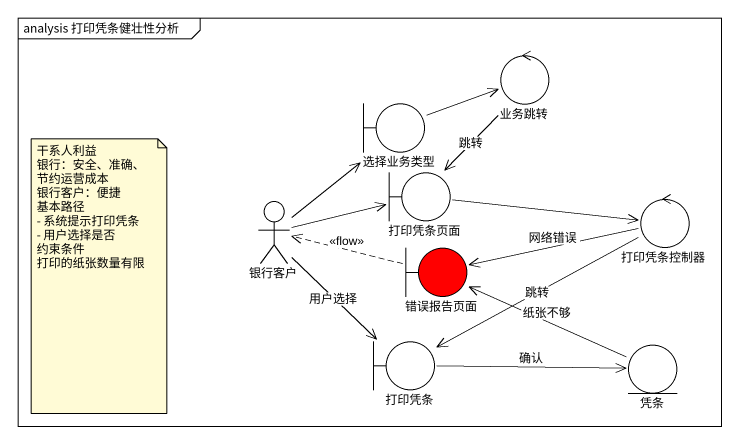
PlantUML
@startuml
mainframe analysis 打印凭条健壮性分析
control 业务跳转
boundary 选择业务类型
boundary 打印凭条页面
actor 银行客户
control 打印凭条控制器
boundary 错误报告页面 #FF0000
boundary 打印凭条
entity 凭条
业务跳转 --> 打印凭条页面 : 跳转
选择业务类型 -right-> 业务跳转
打印凭条页面 -right-> 打印凭条控制器
银行客户 -up-> 选择业务类型
银行客户 -right-> 打印凭条页面
银行客户 --> 打印凭条 : 用户选择
打印凭条控制器 -left-> 错误报告页面 : 网络错误
打印凭条控制器 -left-> 打印凭条 : 跳转
错误报告页面 .left.> 银行客户 : <<flow>>
打印凭条 -right-> 凭条 : 确认
凭条 -left-> 错误报告页面 : 纸张不够
note as N1
  干系人利益
  银行：安全、准确、节约运营成本
  银行客户：便捷
  基本路径
  - 系统提示打印凭条
  - 用户选择是否
  约束条件
  打印的纸张数量有限
end note
@enduml
